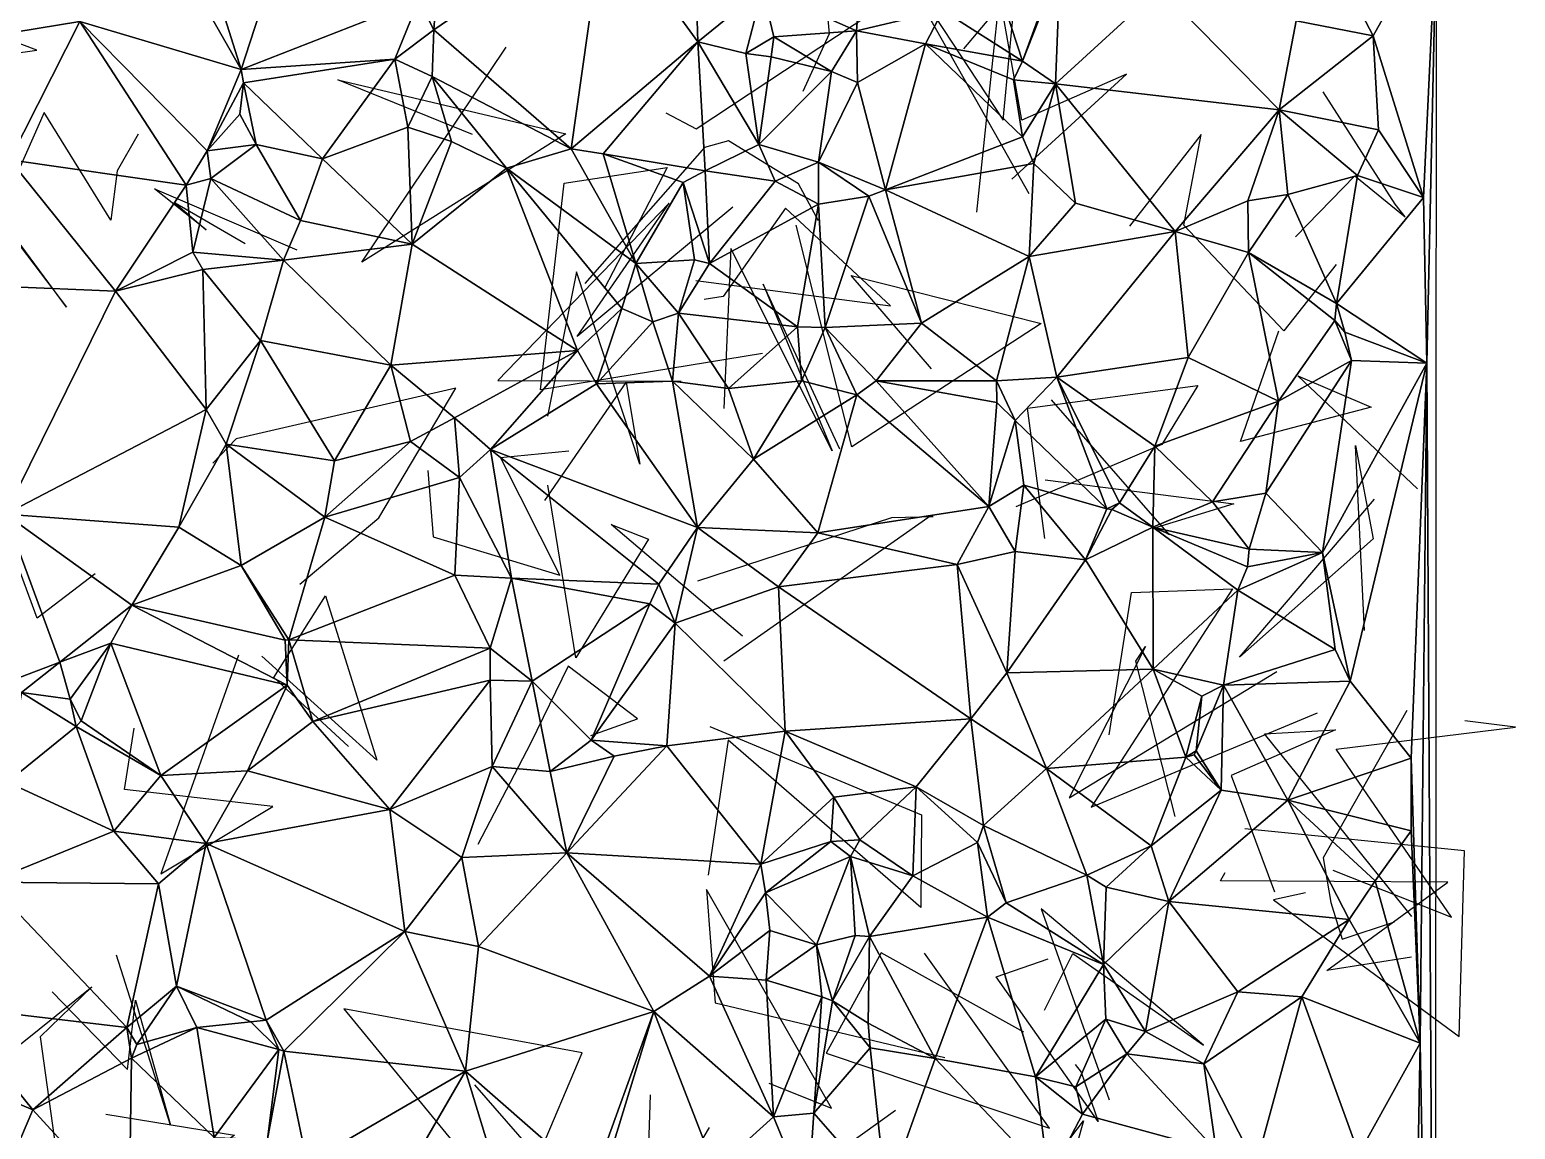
# Model space of a CAD drawing. Header units: metres. Extents: x -15.7 to 15.7, y -15.8 to 15.9.
# Drawn here: x 4.07 to 15.59, y -8.64 to -0.1 of the extents above; entities that cross this region are included whole.
import ezdxf

# ---------------------------------------------------------------- set-up
doc = ezdxf.new("R2010")
doc.units = ezdxf.units.M
doc.layers.add('CRACKS', color=1, linetype='Continuous')
doc.layers.add('STREET_MESH', color=7, linetype='Continuous')

msp = doc.modelspace()

# ---------------------------------------------------------------- linework, layer by layer
at = {"layer": 'CRACKS'}
for points in [[(10.067, -0.579, 0.1), (10.271, -0.131, 0.1), (10.191, 0.709, 0.1), (8.95, 0.777, 0.1), (10.735, 0.35, 0.1)], [(2.89, -0.433, 0.1), (4.121, -0.261, 0.1), (2.485, 0.36, 0.1), (2.607, -1.077, 0.1), (3.166, 0.655, 0.1)], [(9.002, -0.746, 0.1), (9.236, -0.872, 0.1), (10.737, 0.121, 0.1), (10.46, 0.592, 0.1), (10.17, 0.6, 0.1)], [(11.82, -1.376, 0.1), (10.758, 0.507, 0.1), (11.619, -0.804, 0.1), (11.716, 0.233, 0.1), (11.309, -0.251, 0.1)], [(11.685, -1.261, 0.1), (12.575, -0.448, 0.1), (11.763, -0.804, 0.1), (11.589, 0.178, 0.1), (11.411, -1.518, 0.1)], [(7.502, -0.916, 0.1), (6.457, -0.49, 0.1), (8.226, -0.909, 0.1), (6.643, -1.907, 0.1), (7.762, -0.238, 0.1)], [(13.886, -1.709, 0.1), (14.346, -1.237, 0.1), (14.735, -1.554, 0.1), (14.659, -1.457, 0.1), (14.099, -0.584, 0.1)], [(4.908, -0.912, 0.1), (4.745, -1.197, 0.1), (4.697, -1.58, 0.1), (4.178, -0.745, 0.1), (3.726, -1.764, 0.1)], [(14.2, -1.923, 0.1), (13.794, -2.438, 0.1), (13.019, -1.62, 0.1), (13.153, -0.915, 0.1), (12.599, -1.627, 0.1)], [(10.185, -1.584, 0.1), (10.029, -1.299, 0.1), (9.487, -0.963, 0.1), (9.3, -1.016, 0.1), (8.373, -2.072, 0.1)], [(3.736, -1.448, 0.1), (4.351, -2.255, 0.1), (3.896, -1.638, 0.1), (3.828, -1.235, 0.1), (3.205, -2.691, 0.1)], [(9.752, -2.614, 0.1), (8.029, -2.898, 0.1), (8.212, -1.294, 0.1), (9.011, -1.172, 0.1), (8.523, -2.112, 0.1)], [(5.738, -1.764, 0.1), (5.196, -1.449, 0.1), (5.435, -1.654, 0.1), (5.034, -1.337, 0.1), (6.139, -1.81, 0.1)], [(9.522, -1.478, 0.1), (8.312, -2.484, 0.1), (9.027, -1.448, 0.1), (7.697, -2.824, 0.1), (9.121, -2.829, 0.1)], [(9.233, -2.047, 0.1), (10.744, -2.245, 0.1), (9.929, -1.488, 0.1), (9.445, -2.173, 0.1), (9.298, -2.195, 0.1)], [(11.063, -2.734, 0.1), (10.438, -2.009, 0.1), (11.912, -2.382, 0.1), (10.445, -3.339, 0.1), (10.012, -1.619, 0.1)], [(10.35, -3.358, 0.1), (9.756, -2.076, 0.1), (10.291, -3.371, 0.1), (9.505, -1.801, 0.1), (9.451, -3.042, 0.1)], [(8.062, -3.755, 0.1), (8.694, -2.841, 0.1), (8.799, -3.475, 0.1), (8.307, -1.98, 0.1), (8.084, -3.1, 0.1)], [(14.831, -3.665, 0.1), (13.904, -2.789, 0.1), (14.472, -3.031, 0.1), (13.459, -3.299, 0.1), (13.756, -2.439, 0.1)], [(11.941, -4.051, 0.1), (11.807, -3.039, 0.1), (13.129, -2.863, 0.1), (12.848, -3.322, 0.1), (11.717, -3.805, 0.1)], [(6.163, -4.406, 0.1), (6.775, -3.89, 0.1), (7.371, -2.884, 0.1), (5.668, -3.278, 0.1), (5.488, -3.465, 0.1)], [(11.943, -3.595, 0.1), (13.407, -3.781, 0.1), (12.808, -3.966, 0.1), (12.905, -4.019, 0.1), (11.992, -2.974, 0.1)], [(14.421, -4.766, 0.1), (14.351, -3.328, 0.1), (14.489, -4.054, 0.1), (13.451, -4.971, 0.1), (14.498, -3.746, 0.1)], [(7.154, -3.524, 0.1), (7.197, -4.039, 0.1), (8.178, -4.335, 0.1), (7.718, -3.423, 0.1), (8.249, -3.371, 0.1)], [(4.574, -4.324, 0.1), (4.125, -4.67, 0.1), (3.745, -3.642, 0.1), (3.367, -4.542, 0.1), (3.075, -3.493, 0.1)], [(9.597, -4.809, 0.1), (8.576, -3.942, 0.1), (8.867, -4.055, 0.1), (8.304, -4.976, 0.1), (8.086, -3.636, 0.1)], [(9.249, -4.379, 0.1), (10.755, -3.888, 0.1), (11.074, -3.881, 0.1), (11.06, -3.872, 0.1), (9.45, -5.003, 0.1)], [(12.441, -5.574, 0.1), (12.613, -4.469, 0.1), (13.396, -4.442, 0.1), (12.3, -6.135, 0.1), (14.056, -5.404, 0.1)], [(6.539, -5.664, 0.1), (5.96, -5.13, 0.1), (6.362, -4.497, 0.1), (6.758, -5.771, 0.1), (5.867, -4.964, 0.1)], [(5.687, -4.955, 0.1), (5.083, -6.654, 0.1), (5.953, -6.131, 0.1), (4.801, -5.999, 0.1), (4.878, -5.524, 0.1)], [(12.951, -6.209, 0.1), (12.646, -5.002, 0.1), (12.722, -4.889, 0.1), (12.13, -6.063, 0.1), (13.74, -5.082, 0.1)], [(8.419, -5.58, 0.1), (8.78, -5.451, 0.1), (8.243, -5.042, 0.1), (7.951, -5.643, 0.1), (7.543, -6.425, 0.1)], [(14.749, -5.387, 0.1), (14.099, -6.528, 0.1), (14.16, -6.875, 0.1), (14.248, -7.161, 0.1), (14.654, -7.027, 0.1)], [(9.343, -5.509, 0.1), (10.985, -6.196, 0.1), (10.979, -6.914, 0.1), (9.484, -5.615, 0.1), (9.33, -6.663, 0.1)], [(14.176, -6.624, 0.1), (15.096, -6.991, 0.1), (14.202, -5.685, 0.1), (15.591, -5.516, 0.1), (15.199, -5.467, 0.1)], [(14.789, -6.984, 0.1), (13.645, -5.566, 0.1), (14.197, -5.536, 0.1), (13.387, -5.889, 0.1), (13.722, -6.792, 0.1)], [(13.964, -6.8, 0.1), (13.714, -6.855, 0.1), (15.154, -7.915, 0.1), (15.197, -6.475, 0.1), (13.493, -6.304, 0.1)], [(14.786, -7.299, 0.1), (14.129, -7.405, 0.1), (15.068, -6.718, 0.1), (13.304, -6.709, 0.1), (13.341, -6.642, 0.1)], [(9.8, -8.277, 0.1), (10.285, -8.472, 0.1), (9.317, -6.776, 0.1), (9.384, -7.655, 0.1), (11.165, -8.078, 0.1)], [(11.939, -7.711, 0.1), (12.158, -7.272, 0.1), (13.172, -7.983, 0.1), (11.913, -6.924, 0.1), (12.439, -8.407, 0.1)], [(4.241, -7.57, 0.1), (4.826, -8.171, 0.1), (4.886, -7.635, 0.1), (5.159, -8.603, 0.1), (4.74, -7.284, 0.1)], [(11.779, -7.882, 0.1), (10.671, -7.267, 0.1), (10.244, -8.045, 0.1), (11.977, -8.627, 0.1), (11.008, -7.268, 0.1)], [(12.176, -8.133, 0.1), (12.222, -8.192, 0.1), (12.355, -8.576, 0.1), (11.564, -7.452, 0.1), (11.966, -7.314, 0.1)], [(3.307, -8.526, 0.1), (4.548, -7.53, 0.1), (4.147, -7.918, 0.1), (4.361, -9.462, 0.1), (3.737, -8.778, 0.1)], [(7.517, -8.29, 0.1), (8.009, -8.855, 0.1), (8.352, -8.044, 0.1), (6.503, -7.701, 0.1), (7.708, -9.17, 0.1)], [(9.337, -8.623, 0.1), (8.974, -9.234, 0.1), (8.525, -9.733, 0.1), (8.834, -9.852, 0.1), (8.883, -8.369, 0.1)], [(4.658, -8.52, 0.1), (5.655, -8.681, 0.1), (4.85, -9.293, 0.1), (5.446, -10.025, 0.1), (5.145, -9.767, 0.1)], [(10.067, -9.886, 0.1), (10.211, -9.129, 0.1), (8.904, -10.034, 0.1), (9.401, -9.478, 0.1), (10.782, -8.487, 0.1)], [(11.805, -9.092, 0.1), (11.149, -10.007, 0.1), (12.24, -8.571, 0.1), (11.979, -9.492, 0.1), (12.808, -8.921, 0.1)]]:
    msp.add_polyline3d(points, dxfattribs=at)
at = {"layer": 'STREET_MESH'}
for points in [[(5.287, 0.92), (5.707, -0.411), (6.3, 1.414)], [(5.707, -0.411), (7.086, 0.129), (6.3, 1.414)], [(4.456, -0.038), (5.707, -0.411), (4.99, 0.849)], [(5.707, -0.411), (5.287, 0.92), (4.99, 0.849)], [(7.201, -0.102), (8.266, -1.027), (8.524, 0.803)], [(7.224, 0.226), (7.201, -0.102), (8.524, 0.803)], [(8.266, -1.027), (9.249, -0.195), (8.524, 0.803)], [(9.249, -0.195), (9.221, 0.717), (8.524, 0.803)], [(9.221, 0.717), (9.249, -0.195), (9.752, 0.212)], [(9.752, 0.212), (10.48, -0.11), (10.541, 0.698)], [(10.48, -0.11), (11.15, 0.047), (10.541, 0.698)], [(14.23, 0.348), (14.489, -0.148), (14.98, 0.729)], [(14.489, -0.148), (14.878, -1.403), (14.98, 0.729)], [(14.878, -1.403), (14.905, -2.691), (14.98, 0.729)], [(14.905, -2.691), (14.972, -14.395), (14.98, 0.729)], [(11.768, -0.346), (11.512, 0.441), (11.15, 0.047)], [(11.512, 0.441), (11.768, -0.346), (12.04, 0.4)], [(11.768, -0.346), (12.061, 0.397), (12.04, 0.4)], [(11.768, -0.346), (12.023, -0.523), (12.061, 0.397)], [(12.061, 0.397), (12.023, -0.523), (12.833, 0.22)], [(14.489, -0.148), (14.23, 0.348), (13.89, -0.033)], [(3.46, -0.201), (4.456, -0.038), (3.674, 0.225)], [(6.9, -0.33), (7.086, 0.129), (5.707, -0.411)], [(7.086, 0.129), (6.9, -0.33), (7.201, -0.102)], [(7.224, 0.226), (7.086, 0.129), (7.201, -0.102)], [(9.249, -0.195), (9.621, -0.287), (9.752, 0.212)], [(9.621, -0.287), (9.839, -0.158), (9.752, 0.212)], [(9.752, 0.212), (9.839, -0.158), (10.48, -0.11)], [(12.023, -0.523), (13.76, -0.723), (12.833, 0.22)], [(13.76, -0.723), (13.89, -0.033), (12.833, 0.22)], [(11.016, -0.212), (11.15, 0.047), (10.48, -0.11)], [(11.016, -0.212), (11.768, -0.346), (11.15, 0.047)], [(3.46, -0.201), (3.911, -1.111), (4.456, -0.038)], [(3.911, -1.111), (5.28, -1.308), (4.456, -0.038)], [(5.28, -1.308), (5.444, -1.043), (4.456, -0.038)], [(5.444, -1.043), (5.707, -0.411), (4.456, -0.038)], [(6.9, -0.33), (7.189, -0.466), (7.201, -0.102)], [(7.189, -0.466), (8.266, -1.027), (7.201, -0.102)], [(10.48, -0.11), (9.839, -0.158), (10.286, -0.426)], [(10.488, -0.512), (10.48, -0.11), (10.286, -0.426)], [(11.016, -0.212), (10.48, -0.11), (10.488, -0.512)], [(13.76, -0.723), (14.489, -0.148), (13.89, -0.033)], [(8.266, -1.027), (8.516, -1.064), (9.249, -0.195)], [(8.516, -1.064), (9.307, -1.198), (9.249, -0.195)], [(9.722, -0.993), (9.621, -0.287), (9.249, -0.195)], [(9.307, -1.198), (9.722, -0.993), (9.249, -0.195)], [(9.621, -0.287), (9.818, -0.311), (9.839, -0.158)], [(9.839, -0.158), (9.818, -0.311), (10.286, -0.426)], [(11.016, -0.212), (10.488, -0.512), (10.704, -1.345)], [(11.767, -0.932), (11.016, -0.212), (10.704, -1.345)], [(11.767, -0.932), (11.697, -0.491), (11.016, -0.212)], [(11.697, -0.491), (11.768, -0.346), (11.016, -0.212)], [(14.489, -0.148), (13.76, -0.723), (14.53, -0.879)], [(14.878, -1.403), (14.489, -0.148), (14.53, -0.879)], [(5.725, -0.515), (6.9, -0.33), (5.707, -0.411)], [(6.9, -0.33), (5.725, -0.515), (6.339, -1.103)], [(6.999, -0.857), (6.9, -0.33), (6.339, -1.103)], [(6.9, -0.33), (6.999, -0.857), (7.189, -0.466)], [(9.818, -0.311), (9.621, -0.287), (9.722, -0.993)], [(9.818, -0.311), (9.722, -0.993), (10.286, -0.426)], [(11.768, -0.346), (11.697, -0.491), (12.023, -0.523)], [(5.444, -1.043), (5.725, -0.515), (5.707, -0.411)], [(9.722, -0.993), (10.186, -1.129), (10.286, -0.426)], [(10.186, -1.129), (10.488, -0.512), (10.286, -0.426)], [(5.725, -0.515), (5.444, -1.043), (5.696, -0.756)], [(5.824, -0.992), (5.725, -0.515), (5.696, -0.756)], [(5.725, -0.515), (5.824, -0.992), (6.339, -1.103)], [(7.189, -0.466), (6.999, -0.857), (7.338, -0.969)], [(7.764, -1.177), (7.189, -0.466), (7.338, -0.969)], [(7.764, -1.177), (8.266, -1.027), (7.189, -0.466)], [(10.488, -0.512), (10.186, -1.129), (10.704, -1.345)], [(11.697, -0.491), (11.767, -0.932), (12.023, -0.523)], [(11.767, -0.932), (11.857, -1.139), (12.023, -0.523)], [(11.857, -1.139), (12.179, -1.448), (12.023, -0.523)], [(13.76, -0.723), (12.023, -0.523), (12.952, -1.667)], [(12.023, -0.523), (12.179, -1.448), (12.952, -1.667)], [(5.444, -1.043), (5.824, -0.992), (5.696, -0.756)], [(13.516, -1.43), (13.76, -0.723), (12.952, -1.667)], [(13.516, -1.43), (13.826, -1.381), (13.76, -0.723)], [(13.76, -0.723), (14.366, -1.233), (14.53, -0.879)], [(13.76, -0.723), (13.826, -1.381), (14.366, -1.233)], [(7.034, -1.767), (6.999, -0.857), (6.339, -1.103)], [(6.999, -0.857), (7.034, -1.767), (7.338, -0.969)], [(14.366, -1.233), (14.878, -1.403), (14.53, -0.879)], [(5.824, -0.992), (5.444, -1.043), (5.471, -1.257)], [(6.166, -1.583), (5.824, -0.992), (5.471, -1.257)], [(5.824, -0.992), (6.166, -1.583), (6.339, -1.103)], [(7.034, -1.767), (7.764, -1.177), (7.338, -0.969)], [(7.764, -1.177), (8.769, -1.916), (8.266, -1.027)], [(8.266, -1.027), (8.769, -1.916), (8.516, -1.064)], [(9.307, -1.198), (9.85, -1.278), (9.722, -0.993)], [(9.85, -1.278), (10.186, -1.129), (9.722, -0.993)], [(11.857, -1.139), (11.767, -0.932), (10.704, -1.345)], [(3.871, -2.096), (4.733, -2.131), (3.911, -1.111)], [(4.733, -2.131), (5.28, -1.308), (3.911, -1.111)], [(5.444, -1.043), (5.28, -1.308), (5.471, -1.257)], [(6.166, -1.583), (7.034, -1.767), (6.339, -1.103)], [(9.136, -1.288), (9.307, -1.198), (8.516, -1.064)], [(8.769, -1.916), (9.136, -1.288), (8.516, -1.064)], [(10.186, -1.455), (10.186, -1.129), (9.85, -1.278)], [(10.186, -1.129), (10.576, -1.393), (10.704, -1.345)], [(10.186, -1.129), (10.186, -1.455), (10.576, -1.393)], [(11.819, -1.862), (11.857, -1.139), (10.704, -1.345)], [(12.179, -1.448), (11.857, -1.139), (11.819, -1.862)], [(5.471, -1.257), (5.28, -1.308), (5.333, -1.828)], [(5.471, -1.257), (5.333, -1.828), (6.034, -1.89)], [(6.166, -1.583), (5.471, -1.257), (6.034, -1.89)], [(8.315, -2.592), (7.764, -1.177), (7.034, -1.767)], [(8.315, -2.592), (8.659, -2.266), (7.764, -1.177)], [(8.659, -2.266), (8.769, -1.916), (7.764, -1.177)], [(9.339, -1.917), (9.307, -1.198), (9.136, -1.288)], [(9.307, -1.198), (9.339, -1.917), (9.85, -1.278)], [(13.826, -1.381), (14.203, -2.226), (14.366, -1.233)], [(14.366, -1.233), (14.203, -2.226), (14.878, -1.403)], [(5.28, -1.308), (4.733, -2.131), (5.333, -1.828)], [(9.136, -1.288), (8.769, -1.916), (9.224, -1.889)], [(9.339, -1.917), (9.136, -1.288), (9.224, -1.889)], [(9.339, -1.917), (10.186, -1.455), (9.85, -1.278)], [(10.576, -1.393), (10.985, -2.38), (10.704, -1.345)], [(10.985, -2.38), (11.819, -1.862), (10.704, -1.345)], [(13.826, -1.381), (13.516, -1.43), (13.52, -1.832)], [(14.203, -2.226), (13.826, -1.381), (13.52, -1.832)], [(10.186, -1.455), (9.339, -1.917), (10.023, -2.408)], [(10.238, -2.413), (10.186, -1.455), (10.023, -2.408)], [(10.186, -1.455), (10.238, -2.413), (10.576, -1.393)], [(10.576, -1.393), (10.238, -2.413), (10.985, -2.38)], [(12.179, -1.448), (11.819, -1.862), (12.952, -1.667)], [(13.52, -1.832), (13.516, -1.43), (12.952, -1.667)], [(14.878, -1.403), (14.203, -2.226), (14.905, -2.691)], [(7.034, -1.767), (6.166, -1.583), (6.034, -1.89)], [(11.819, -1.862), (12.033, -2.798), (12.952, -1.667)], [(12.033, -2.798), (13.053, -2.646), (12.952, -1.667)], [(13.053, -2.646), (13.52, -1.832), (12.952, -1.667)], [(5.333, -1.828), (4.733, -2.131), (5.41, -1.963)], [(6.034, -1.89), (5.333, -1.828), (5.41, -1.963)], [(6.869, -2.706), (7.034, -1.767), (6.034, -1.89)], [(8.315, -2.592), (7.034, -1.767), (6.869, -2.706)], [(13.053, -2.646), (13.754, -2.984), (13.52, -1.832)], [(14.19, -2.358), (14.203, -2.226), (13.52, -1.832)], [(13.754, -2.984), (14.19, -2.358), (13.52, -1.832)], [(5.858, -2.515), (6.034, -1.89), (5.41, -1.963)], [(5.858, -2.515), (6.869, -2.706), (6.034, -1.89)], [(8.769, -1.916), (8.659, -2.266), (8.901, -2.368)], [(8.769, -1.916), (9.099, -2.302), (9.224, -1.889)], [(8.769, -1.916), (8.901, -2.368), (9.099, -2.302)], [(9.099, -2.302), (9.339, -1.917), (9.224, -1.889)], [(9.339, -1.917), (9.099, -2.302), (10.023, -2.408)], [(11.819, -1.862), (10.985, -2.38), (11.565, -2.826)], [(12.033, -2.798), (11.819, -1.862), (11.565, -2.826)], [(4.733, -2.131), (5.435, -3.049), (5.41, -1.963)], [(5.435, -3.049), (5.858, -2.515), (5.41, -1.963)], [(4.733, -2.131), (3.871, -2.096), (3.878, -3.861)], [(4.733, -2.131), (3.878, -3.861), (5.435, -3.049)], [(8.464, -2.851), (8.659, -2.266), (8.315, -2.592)], [(8.901, -2.368), (8.659, -2.266), (8.464, -2.851)], [(9.099, -2.302), (8.901, -2.368), (9.053, -2.829)], [(9.099, -2.302), (9.053, -2.829), (9.486, -2.886)], [(10.023, -2.408), (9.099, -2.302), (9.486, -2.886)], [(14.203, -2.226), (14.19, -2.358), (14.267, -2.448)], [(14.905, -2.691), (14.203, -2.226), (14.267, -2.448)], [(8.901, -2.368), (8.464, -2.851), (9.053, -2.829)], [(10.053, -2.828), (10.023, -2.408), (9.486, -2.886)], [(10.238, -2.413), (10.023, -2.408), (10.053, -2.828)], [(10.482, -2.936), (10.238, -2.413), (10.053, -2.828)], [(10.985, -2.38), (10.238, -2.413), (10.633, -2.828)], [(10.238, -2.413), (10.482, -2.936), (10.633, -2.828)], [(10.985, -2.38), (10.633, -2.828), (11.565, -2.826)], [(14.32, -2.668), (14.19, -2.358), (13.754, -2.984)], [(14.19, -2.358), (14.32, -2.668), (14.267, -2.448)], [(5.591, -3.319), (5.858, -2.515), (5.435, -3.049)], [(5.591, -3.319), (6.431, -3.448), (5.858, -2.515)], [(6.431, -3.448), (6.869, -2.706), (5.858, -2.515)], [(14.32, -2.668), (14.905, -2.691), (14.267, -2.448)], [(8.315, -2.592), (6.869, -2.706), (7.362, -3.114)], [(7.641, -3.36), (8.315, -2.592), (7.362, -3.114)], [(8.464, -2.851), (8.315, -2.592), (7.641, -3.36)], [(13.053, -2.646), (12.033, -2.798), (12.795, -3.333)], [(13.754, -2.984), (13.053, -2.646), (12.795, -3.333)], [(6.431, -3.448), (7.02, -3.297), (6.869, -2.706)], [(6.869, -2.706), (7.02, -3.297), (7.362, -3.114)], [(14.32, -2.668), (13.656, -3.698), (14.094, -4.159)], [(14.32, -2.668), (13.754, -2.984), (13.656, -3.698)], [(14.32, -2.668), (14.094, -4.159), (14.905, -2.691)], [(14.094, -4.159), (14.309, -5.158), (14.905, -2.691)], [(14.905, -2.691), (14.309, -5.158), (14.782, -5.755)], [(14.905, -2.691), (14.782, -5.755), (14.853, -7.968)], [(14.905, -2.691), (14.853, -7.968), (14.972, -14.395)], [(8.464, -2.851), (7.641, -3.36), (9.246, -3.966)], [(9.053, -2.829), (8.464, -2.851), (9.246, -3.966)], [(9.053, -2.829), (9.68, -3.435), (9.486, -2.886)], [(9.68, -3.435), (9.053, -2.829), (9.246, -3.966)], [(9.68, -3.435), (10.053, -2.828), (9.486, -2.886)], [(9.68, -3.435), (10.482, -2.936), (10.053, -2.828)], [(10.482, -2.936), (11.506, -3.802), (10.633, -2.828)], [(10.633, -2.828), (11.568, -2.995), (11.565, -2.826)], [(11.506, -3.802), (11.568, -2.995), (10.633, -2.828)], [(11.71, -3.134), (12.033, -2.798), (11.565, -2.826)], [(11.568, -2.995), (11.71, -3.134), (11.565, -2.826)], [(11.71, -3.134), (12.423, -3.82), (12.033, -2.798)], [(12.033, -2.798), (12.521, -3.775), (12.795, -3.333)], [(12.423, -3.82), (12.521, -3.775), (12.033, -2.798)], [(10.482, -2.936), (9.68, -3.435), (10.18, -4.008)], [(11.506, -3.802), (10.482, -2.936), (10.18, -4.008)], [(11.71, -3.134), (11.568, -2.995), (11.506, -3.802)], [(13.241, -3.765), (13.754, -2.984), (12.795, -3.333)], [(13.754, -2.984), (13.241, -3.765), (13.656, -3.698)], [(3.878, -3.861), (5.224, -3.963), (5.435, -3.049)], [(5.224, -3.963), (5.591, -3.319), (5.435, -3.049)], [(7.02, -3.297), (7.401, -3.578), (7.362, -3.114)], [(7.401, -3.578), (7.641, -3.36), (7.362, -3.114)], [(11.779, -3.638), (11.71, -3.134), (11.506, -3.802)], [(12.423, -3.82), (11.71, -3.134), (11.779, -3.638)], [(5.706, -4.261), (5.591, -3.319), (5.224, -3.963)], [(5.591, -3.319), (5.706, -4.261), (6.355, -3.885)], [(6.431, -3.448), (5.591, -3.319), (6.355, -3.885)], [(7.401, -3.578), (7.02, -3.297), (6.355, -3.885)], [(7.02, -3.297), (6.431, -3.448), (6.355, -3.885)], [(12.521, -3.775), (12.78, -3.962), (12.795, -3.333)], [(12.78, -3.962), (13.241, -3.765), (12.795, -3.333)], [(7.641, -3.36), (7.401, -3.578), (7.804, -4.358)], [(8.947, -4.406), (7.641, -3.36), (7.804, -4.358)], [(7.641, -3.36), (8.947, -4.406), (9.246, -3.966)], [(9.68, -3.435), (9.246, -3.966), (10.18, -4.008)], [(7.365, -4.335), (7.401, -3.578), (6.355, -3.885)], [(7.401, -3.578), (7.365, -4.335), (7.804, -4.358)], [(11.712, -4.152), (11.779, -3.638), (11.506, -3.802)], [(11.779, -3.638), (11.712, -4.152), (12.256, -4.216)], [(12.423, -3.82), (11.779, -3.638), (12.256, -4.216)], [(11.261, -4.253), (11.506, -3.802), (10.18, -4.008)], [(11.261, -4.253), (11.712, -4.152), (11.506, -3.802)], [(12.46, -3.826), (12.521, -3.775), (12.423, -3.82)], [(12.521, -3.775), (12.46, -3.826), (12.78, -3.962)], [(13.527, -4.133), (13.241, -3.765), (12.78, -3.962)], [(13.241, -3.765), (13.527, -4.133), (13.656, -3.698)], [(13.656, -3.698), (13.527, -4.133), (14.094, -4.159)], [(3.878, -3.861), (3.8, -5.2), (4.299, -5.011)], [(4.859, -4.569), (5.224, -3.963), (3.878, -3.861)], [(4.859, -4.569), (3.878, -3.861), (4.299, -5.011)], [(5.706, -4.261), (6.076, -4.836), (6.355, -3.885)], [(6.076, -4.836), (7.365, -4.335), (6.355, -3.885)], [(12.46, -3.826), (12.423, -3.82), (12.256, -4.216)], [(12.78, -3.962), (12.46, -3.826), (12.256, -4.216)], [(4.859, -4.569), (5.706, -4.261), (5.224, -3.963)], [(9.246, -3.966), (8.947, -4.406), (9.073, -4.709)], [(9.874, -4.425), (9.246, -3.966), (9.073, -4.709)], [(9.246, -3.966), (9.874, -4.425), (10.18, -4.008)], [(9.874, -4.425), (11.261, -4.253), (10.18, -4.008)], [(12.781, -5.064), (12.78, -3.962), (12.256, -4.216)], [(13.513, -4.271), (12.78, -3.962), (13.437, -4.451)], [(12.78, -3.962), (12.781, -5.064), (13.437, -4.451)], [(13.527, -4.133), (12.78, -3.962), (13.513, -4.271)], [(14.094, -4.159), (13.527, -4.133), (13.513, -4.271)], [(4.859, -4.569), (6.049, -4.841), (5.706, -4.261)], [(5.706, -4.261), (6.049, -4.841), (6.076, -4.836)], [(9.874, -4.425), (11.366, -5.451), (11.261, -4.253)], [(11.646, -5.093), (11.712, -4.152), (11.261, -4.253)], [(11.366, -5.451), (11.646, -5.093), (11.261, -4.253)], [(11.712, -4.152), (11.646, -5.093), (12.256, -4.216)], [(11.646, -5.093), (12.781, -5.064), (12.256, -4.216)], [(14.094, -4.159), (13.513, -4.271), (13.437, -4.451)], [(14.193, -4.911), (14.094, -4.159), (13.437, -4.451)], [(14.193, -4.911), (14.309, -5.158), (14.094, -4.159)], [(7.638, -4.901), (7.365, -4.335), (6.076, -4.836)], [(7.365, -4.335), (7.638, -4.901), (7.804, -4.358)], [(7.638, -4.901), (7.965, -5.159), (7.804, -4.358)], [(7.965, -5.159), (8.876, -4.559), (7.804, -4.358)], [(8.876, -4.559), (8.947, -4.406), (7.804, -4.358)], [(8.947, -4.406), (8.876, -4.559), (9.073, -4.709)], [(9.874, -4.425), (9.073, -4.709), (9.928, -5.546)], [(11.366, -5.451), (9.874, -4.425), (9.928, -5.546)], [(12.781, -5.064), (13.327, -5.188), (13.437, -4.451)], [(13.327, -5.188), (14.193, -4.911), (13.437, -4.451)], [(4.695, -4.862), (4.859, -4.569), (4.299, -5.011)], [(6.064, -5.189), (4.859, -4.569), (4.695, -4.862)], [(6.049, -4.841), (4.859, -4.569), (6.064, -5.189)], [(7.965, -5.159), (8.422, -5.616), (8.876, -4.559)], [(8.876, -4.559), (8.422, -5.616), (9.073, -4.709)], [(8.422, -5.616), (9.008, -5.659), (9.073, -4.709)], [(9.073, -4.709), (9.008, -5.659), (9.928, -5.546)], [(6.049, -4.841), (6.064, -5.189), (6.076, -4.836)], [(6.076, -4.836), (6.064, -5.189), (6.263, -5.472)], [(7.638, -4.901), (6.076, -4.836), (6.263, -5.472)], [(4.38, -5.298), (4.695, -4.862), (4.299, -5.011)], [(4.38, -5.298), (4.466, -5.467), (4.695, -4.862)], [(4.695, -4.862), (4.466, -5.467), (5.084, -5.889)], [(6.064, -5.189), (4.695, -4.862), (5.084, -5.889)], [(7.638, -4.901), (6.263, -5.472), (7.639, -5.149)], [(7.965, -5.159), (7.638, -4.901), (7.639, -5.149)], [(14.193, -4.911), (13.327, -5.188), (14.309, -5.158)], [(3.8, -5.2), (4.002, -5.246), (4.299, -5.011)], [(4.002, -5.246), (4.38, -5.298), (4.299, -5.011)], [(11.646, -5.093), (11.955, -5.836), (12.781, -5.064)], [(12.781, -5.064), (11.955, -5.836), (13.036, -5.747)], [(13.159, -5.275), (12.781, -5.064), (13.036, -5.747)], [(13.159, -5.275), (13.327, -5.188), (12.781, -5.064)], [(6.263, -5.472), (6.86, -6.155), (7.639, -5.149)], [(6.86, -6.155), (7.654, -5.82), (7.639, -5.149)], [(7.654, -5.82), (7.965, -5.159), (7.639, -5.149)], [(8.104, -5.859), (7.965, -5.159), (7.654, -5.82)], [(8.104, -5.859), (8.422, -5.616), (7.965, -5.159)], [(11.646, -5.093), (11.366, -5.451), (11.955, -5.836)], [(13.327, -5.188), (13.825, -6.081), (14.309, -5.158)], [(14.309, -5.158), (13.825, -6.081), (14.782, -5.755)], [(4.426, -5.509), (4.002, -5.246), (3.893, -5.943)], [(4.38, -5.298), (4.002, -5.246), (4.426, -5.509)], [(4.466, -5.467), (4.38, -5.298), (4.426, -5.509)], [(5.757, -5.855), (6.064, -5.189), (5.084, -5.889)], [(6.064, -5.189), (5.757, -5.855), (6.263, -5.472)], [(13.116, -5.699), (13.159, -5.275), (13.036, -5.747)], [(13.327, -5.188), (13.159, -5.275), (13.116, -5.699)], [(13.308, -6.003), (13.327, -5.188), (13.116, -5.699)], [(13.327, -5.188), (13.308, -6.003), (13.825, -6.081)], [(4.719, -6.322), (4.426, -5.509), (3.893, -5.943)], [(4.466, -5.467), (4.426, -5.509), (5.084, -5.889)], [(4.426, -5.509), (4.719, -6.322), (5.084, -5.889)], [(5.757, -5.855), (6.86, -6.155), (6.263, -5.472)], [(11.366, -5.451), (9.928, -5.546), (10.944, -5.977)], [(11.466, -6.278), (11.366, -5.451), (10.944, -5.977)], [(11.366, -5.451), (11.466, -6.278), (11.955, -5.836)], [(8.422, -5.616), (8.104, -5.859), (8.599, -5.74)], [(9.008, -5.659), (8.422, -5.616), (8.599, -5.74)], [(9.008, -5.659), (9.739, -6.579), (9.928, -5.546)], [(9.739, -6.579), (10.303, -6.058), (9.928, -5.546)], [(9.928, -5.546), (10.303, -6.058), (10.944, -5.977)], [(8.104, -5.859), (8.234, -6.49), (8.599, -5.74)], [(8.234, -6.49), (9.008, -5.659), (8.599, -5.74)], [(9.739, -6.579), (9.008, -5.659), (8.234, -6.49)], [(11.955, -5.836), (12.766, -6.436), (13.036, -5.747)], [(12.766, -6.436), (13.308, -6.003), (13.036, -5.747)], [(13.099, -5.729), (13.116, -5.699), (13.036, -5.747)], [(13.308, -6.003), (13.099, -5.729), (13.036, -5.747)], [(13.099, -5.729), (13.308, -6.003), (13.116, -5.699)], [(13.825, -6.081), (14.782, -6.32), (14.782, -5.755)], [(14.782, -5.755), (14.782, -6.32), (14.853, -7.968)], [(5.436, -6.419), (5.757, -5.855), (5.084, -5.889)], [(5.757, -5.855), (5.436, -6.419), (6.86, -6.155)], [(7.654, -5.82), (6.86, -6.155), (7.419, -6.527)], [(8.234, -6.49), (7.654, -5.82), (7.419, -6.527)], [(8.104, -5.859), (7.654, -5.82), (8.234, -6.49)], [(11.466, -6.278), (12.268, -6.665), (11.955, -5.836)], [(12.268, -6.665), (12.766, -6.436), (11.955, -5.836)], [(4.719, -6.322), (3.893, -5.943), (3.748, -6.717)], [(4.719, -6.322), (5.436, -6.419), (5.084, -5.889)], [(10.303, -6.058), (10.507, -6.389), (10.944, -5.977)], [(10.507, -6.389), (10.918, -6.668), (10.944, -5.977)], [(10.918, -6.668), (11.418, -6.41), (10.944, -5.977)], [(11.418, -6.41), (11.466, -6.278), (10.944, -5.977)], [(9.739, -6.579), (10.281, -6.402), (10.303, -6.058)], [(10.281, -6.402), (10.507, -6.389), (10.303, -6.058)], [(13.308, -6.003), (12.766, -6.436), (12.904, -6.867)], [(13.825, -6.081), (13.308, -6.003), (12.904, -6.867)], [(13.825, -6.081), (12.904, -6.867), (14.301, -7.009)], [(13.825, -6.081), (14.301, -7.009), (14.503, -6.709)], [(14.782, -6.32), (13.825, -6.081), (14.503, -6.709)], [(6.86, -6.155), (5.436, -6.419), (6.977, -7.101)], [(6.86, -6.155), (6.977, -7.101), (7.419, -6.527)], [(5.066, -6.731), (4.719, -6.322), (3.748, -6.717)], [(5.436, -6.419), (4.719, -6.322), (5.066, -6.731)], [(11.641, -6.879), (11.466, -6.278), (11.418, -6.41)], [(11.466, -6.278), (11.641, -6.879), (12.268, -6.665)], [(14.782, -6.32), (14.503, -6.709), (14.853, -7.968)], [(5.205, -7.526), (5.436, -6.419), (5.066, -6.731)], [(5.902, -7.789), (5.436, -6.419), (5.205, -7.526)], [(5.436, -6.419), (5.902, -7.789), (6.977, -7.101)], [(9.774, -6.801), (10.281, -6.402), (9.739, -6.579)], [(10.281, -6.402), (9.774, -6.801), (10.434, -6.519)], [(10.507, -6.389), (10.281, -6.402), (10.434, -6.519)], [(10.918, -6.668), (10.507, -6.389), (10.434, -6.519)], [(10.918, -6.668), (11.496, -6.99), (11.418, -6.41)], [(11.496, -6.99), (11.641, -6.879), (11.418, -6.41)], [(12.268, -6.665), (12.418, -6.757), (12.766, -6.436)], [(12.766, -6.436), (12.418, -6.757), (12.904, -6.867)], [(6.977, -7.101), (7.548, -7.217), (7.419, -6.527)], [(7.548, -7.217), (8.234, -6.49), (7.419, -6.527)], [(8.234, -6.49), (7.548, -7.217), (8.908, -7.723)], [(9.34, -7.447), (8.234, -6.49), (8.908, -7.723)], [(9.34, -7.447), (9.739, -6.579), (8.234, -6.49)], [(10.434, -6.519), (9.774, -6.801), (10.17, -7.205)], [(10.47, -7.132), (10.434, -6.519), (10.17, -7.205)], [(10.434, -6.519), (10.47, -7.132), (10.581, -7.139)], [(10.918, -6.668), (10.434, -6.519), (10.581, -7.139)], [(9.774, -6.801), (9.739, -6.579), (9.34, -7.447)], [(11.496, -6.99), (10.918, -6.668), (10.581, -7.139)], [(12.268, -6.665), (11.641, -6.879), (12.397, -7.356)], [(12.418, -6.757), (12.268, -6.665), (12.397, -7.356)], [(3.442, -7.683), (4.821, -7.847), (3.748, -6.717)], [(4.821, -7.847), (5.066, -6.731), (3.748, -6.717)], [(4.821, -7.847), (5.205, -7.526), (5.066, -6.731)], [(12.418, -6.757), (12.397, -7.356), (12.904, -6.867)], [(14.503, -6.709), (14.301, -7.009), (14.853, -7.968)], [(9.808, -7.092), (9.774, -6.801), (9.34, -7.447)], [(9.774, -6.801), (9.808, -7.092), (10.17, -7.205)], [(12.397, -7.356), (11.641, -6.879), (11.496, -6.99)], [(12.397, -7.356), (12.723, -7.877), (12.904, -6.867)], [(12.723, -7.877), (13.439, -7.57), (12.904, -6.867)], [(12.904, -6.867), (13.439, -7.57), (14.301, -7.009)], [(11.496, -6.99), (10.581, -7.139), (11.09, -8.088)], [(11.868, -8.228), (11.496, -6.99), (11.09, -8.088)], [(12.397, -7.356), (11.496, -6.99), (11.868, -8.228)], [(14.301, -7.009), (13.439, -7.57), (13.934, -7.607)], [(14.853, -7.968), (14.301, -7.009), (13.934, -7.607)], [(5.902, -7.789), (6.039, -8.031), (6.977, -7.101)], [(6.039, -8.031), (7.447, -8.186), (6.977, -7.101)], [(7.447, -8.186), (7.548, -7.217), (6.977, -7.101)], [(9.78, -7.479), (9.808, -7.092), (9.34, -7.447)], [(9.808, -7.092), (9.78, -7.479), (10.17, -7.205)], [(10.294, -7.638), (10.47, -7.132), (10.17, -7.205)], [(10.47, -7.132), (10.294, -7.638), (10.581, -7.139)], [(10.294, -7.638), (10.57, -7.812), (10.581, -7.139)], [(10.581, -7.139), (10.57, -7.812), (11.09, -8.088)], [(7.548, -7.217), (7.447, -8.186), (8.908, -7.723)], [(9.78, -7.479), (10.21, -7.607), (10.17, -7.205)], [(10.21, -7.607), (10.294, -7.638), (10.17, -7.205)], [(12.414, -7.782), (12.397, -7.356), (11.868, -8.228)], [(12.723, -7.877), (12.397, -7.356), (12.414, -7.782)], [(9.837, -8.54), (9.34, -7.447), (8.908, -7.723)], [(9.837, -8.54), (9.78, -7.479), (9.34, -7.447)], [(10.21, -7.607), (9.78, -7.479), (9.837, -8.54)], [(4.821, -7.847), (4.898, -7.977), (5.205, -7.526)], [(5.205, -7.526), (4.898, -7.977), (5.363, -7.846)], [(5.782, -7.801), (5.205, -7.526), (5.363, -7.846)], [(5.782, -7.801), (5.902, -7.789), (5.205, -7.526)], [(13.439, -7.57), (12.723, -7.877), (13.175, -8.128)], [(13.439, -7.57), (13.175, -8.128), (13.934, -7.607)], [(4.091, -8.484), (3.442, -7.683), (3.539, -8.252)], [(4.821, -7.847), (3.442, -7.683), (4.091, -8.484)], [(10.148, -8.512), (10.21, -7.607), (9.837, -8.54)], [(10.148, -8.512), (10.294, -7.638), (10.21, -7.607)], [(10.294, -7.638), (10.148, -8.512), (10.587, -8.003)], [(10.57, -7.812), (10.294, -7.638), (10.587, -8.003)], [(13.175, -8.128), (13.578, -8.919), (13.934, -7.607)], [(13.578, -8.919), (14.378, -8.827), (13.934, -7.607)], [(14.378, -8.827), (14.853, -7.968), (13.934, -7.607)], [(5.998, -8.016), (5.782, -7.801), (5.363, -7.846)], [(5.782, -7.801), (5.998, -8.016), (5.902, -7.789)], [(5.998, -8.016), (6.039, -8.031), (5.902, -7.789)], [(7.447, -8.186), (8.43, -9.047), (8.908, -7.723)], [(8.43, -9.047), (8.506, -9.033), (8.908, -7.723)], [(8.506, -9.033), (9.383, -8.949), (8.908, -7.723)], [(9.383, -8.949), (9.837, -8.54), (8.908, -7.723)], [(10.57, -7.812), (10.587, -8.003), (11.09, -8.088)], [(12.414, -7.782), (11.868, -8.228), (12.181, -8.307)], [(12.577, -8.051), (12.414, -7.782), (12.181, -8.307)], [(12.577, -8.051), (12.723, -7.877), (12.414, -7.782)], [(4.821, -7.847), (4.091, -8.484), (4.856, -8.083)], [(4.898, -7.977), (4.821, -7.847), (4.856, -8.083)], [(4.898, -7.977), (4.856, -8.083), (5.363, -7.846)], [(4.856, -8.083), (5.497, -8.699), (5.363, -7.846)], [(5.497, -8.699), (5.998, -8.016), (5.363, -7.846)], [(12.723, -7.877), (12.577, -8.051), (13.175, -8.128)], [(5.998, -8.016), (5.497, -8.699), (5.91, -8.713)], [(6.039, -8.031), (5.998, -8.016), (5.91, -8.713)], [(6.039, -8.031), (5.91, -8.713), (6.219, -8.899)], [(7.447, -8.186), (6.039, -8.031), (6.219, -8.899)], [(10.587, -8.003), (10.148, -8.512), (10.711, -9.153)], [(11.09, -8.088), (10.587, -8.003), (10.711, -9.153)], [(12.232, -8.52), (12.577, -8.051), (12.181, -8.307)], [(12.577, -8.051), (12.232, -8.52), (13.269, -8.801)], [(12.577, -8.051), (13.269, -8.801), (13.175, -8.128)], [(14.378, -8.827), (14.804, -10.639), (14.853, -7.968)], [(14.853, -7.968), (14.804, -10.639), (14.972, -14.395)], [(4.091, -8.484), (4.839, -9.304), (4.856, -8.083)], [(4.839, -9.304), (5.497, -8.699), (4.856, -8.083)], [(11.973, -9.019), (11.09, -8.088), (10.711, -9.153)], [(11.973, -9.019), (11.868, -8.228), (11.09, -8.088)], [(13.175, -8.128), (13.269, -8.801), (13.578, -8.919)], [(3.908, -8.918), (4.091, -8.484), (3.539, -8.252)], [(6.719, -9.445), (7.447, -8.186), (6.219, -8.899)], [(7.447, -8.186), (6.719, -9.445), (7.688, -8.974)], [(8.43, -9.047), (7.447, -8.186), (7.688, -8.974)], [(12.232, -8.52), (11.868, -8.228), (11.973, -9.019)], [(11.868, -8.228), (12.232, -8.52), (12.181, -8.307)], [(3.908, -8.918), (4.839, -9.304), (4.091, -8.484)], [(10.102, -9.187), (10.148, -8.512), (9.837, -8.54)], [(10.148, -8.512), (10.102, -9.187), (10.711, -9.153)], [(13.269, -8.801), (12.232, -8.52), (11.973, -9.019)], [(10.102, -9.187), (9.837, -8.54), (9.383, -8.949)]]:
    msp.add_3dface(points, dxfattribs=at)

doc.saveas('drawing.dxf')
